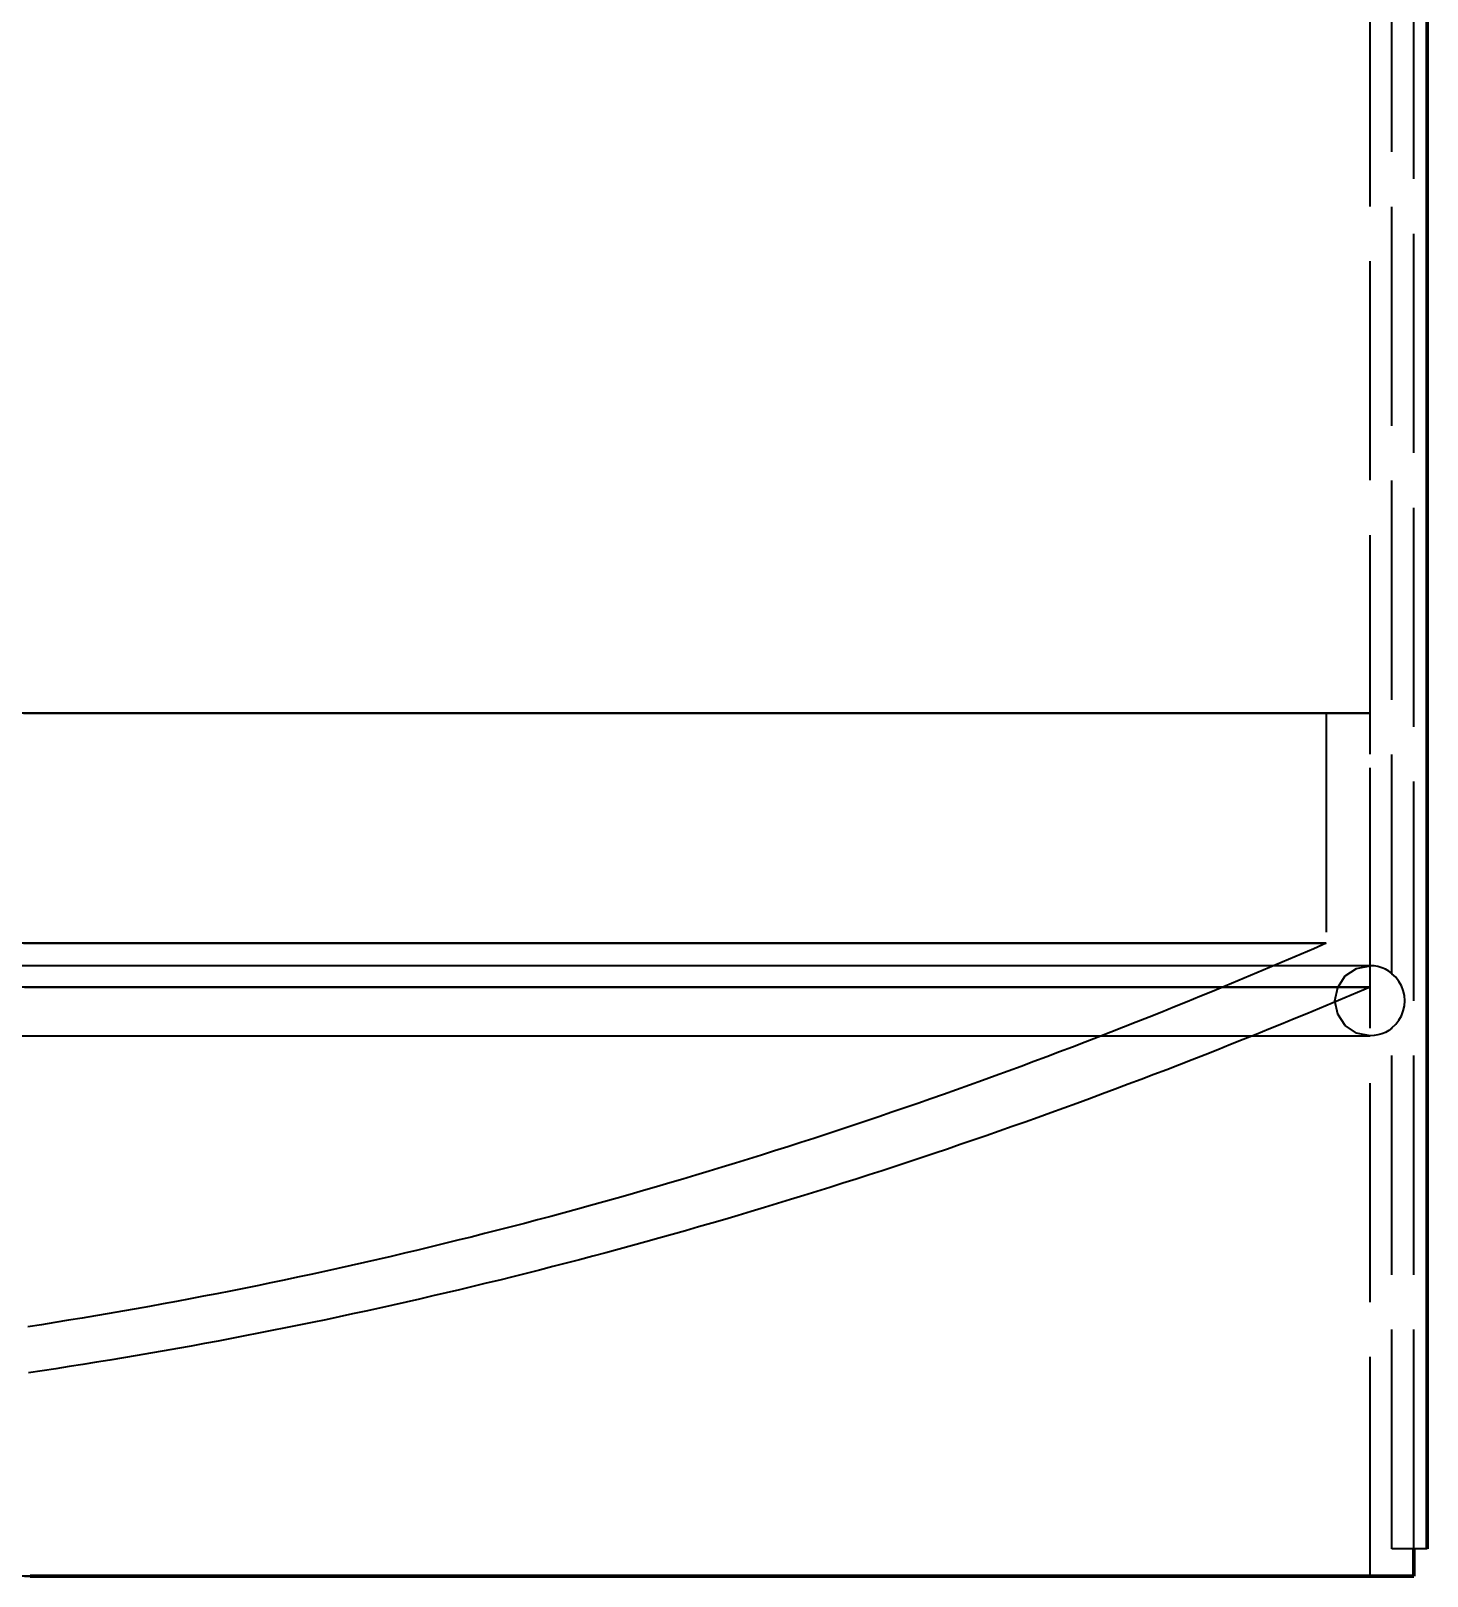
# Model space of a CAD drawing. Header units: millimetres. Extents: x 0 to 2382, y 0 to 420.
# Drawn here: x 329.92 to 355.39, y 153.47 to 181.67 of the extents above; entities that cross this region are included whole.
import ezdxf

# ---------------------------------------------------------------- set-up
doc = ezdxf.new("R2010")
doc.units = ezdxf.units.MM
doc.linetypes.add('IRAM-E-TRAZOS', pattern=[5, 4, -1])
doc.layers.add('01-VISIBLE', color=7, linetype='CONTINUOUS', lineweight=70)
doc.layers.add('02-OCULTA', color=4, linetype='IRAM-E-TRAZOS', lineweight=35)

msp = doc.modelspace()

# ---------------------------------------------------------------- linework, layer by layer
at = {"layer": '01-VISIBLE'}
for p, q in [((355.393, 153.971), (355.393, 204.809)), ((355.153, 153.471), (355.153, 153.971))]:
    msp.add_line(p, q, dxfattribs=at)
msp.add_lwpolyline([(329.903, 153.471), (330.153, 153.471), (330.403, 153.471), (330.653, 153.471), (330.903, 153.471), (331.153, 153.471), (331.403, 153.471), (331.653, 153.471), (331.903, 153.471), (332.153, 153.471), (332.403, 153.471), (332.653, 153.471), (332.903, 153.471), (333.153, 153.471), (333.403, 153.471), (333.653, 153.471), (333.903, 153.471), (334.153, 153.471), (334.403, 153.471), (334.653, 153.471), (334.903, 153.471), (335.153, 153.471), (335.403, 153.471), (335.653, 153.471), (335.903, 153.471), (336.153, 153.471), (336.403, 153.471), (336.653, 153.471), (336.903, 153.471), (337.153, 153.471), (337.403, 153.471), (337.653, 153.471), (337.903, 153.471), (338.153, 153.471), (338.403, 153.471), (338.653, 153.471), (338.903, 153.471), (339.153, 153.471), (339.403, 153.471), (339.653, 153.471), (339.903, 153.471), (340.153, 153.471), (340.403, 153.471), (340.653, 153.471), (340.903, 153.471), (341.153, 153.471), (341.403, 153.471), (341.653, 153.471), (341.903, 153.471), (342.153, 153.471), (342.403, 153.471), (342.653, 153.471), (342.903, 153.471), (343.153, 153.471), (343.403, 153.471), (343.653, 153.471), (343.903, 153.471), (344.153, 153.471), (344.403, 153.471), (344.653, 153.471), (344.903, 153.471), (345.153, 153.471), (345.403, 153.471), (345.653, 153.471), (345.903, 153.471), (346.153, 153.471), (346.403, 153.471), (346.653, 153.471), (346.903, 153.471), (347.153, 153.471), (347.403, 153.471), (347.653, 153.471), (347.903, 153.471), (348.153, 153.471), (348.403, 153.471), (348.653, 153.471), (348.903, 153.471), (349.153, 153.471), (349.403, 153.471), (349.653, 153.471), (349.903, 153.471), (350.153, 153.471), (350.403, 153.471), (350.653, 153.471), (350.903, 153.471), (351.153, 153.471), (351.403, 153.471), (351.653, 153.471), (351.903, 153.471), (352.153, 153.471), (352.403, 153.471), (352.653, 153.471), (352.903, 153.471), (353.153, 153.471), (353.403, 153.471), (353.653, 153.471), (353.903, 153.471), (354.153, 153.471), (354.403, 153.471), (354.653, 153.471), (354.903, 153.471), (355.153, 153.471)], dxfattribs=at)
at = {"layer": '02-OCULTA'}
for p, q in [((354.353, 153.471), (354.353, 311.614)), ((354.753, 164.465), (354.753, 311.114)), ((354.753, 164.465), (354.753, 311.114)), ((355.153, 153.971), (355.153, 311.114)), ((355.393, 153.971), (355.393, 311.114)), ((353.553, 169.221), (353.553, 165.021)), ((354.353, 164.221), (354.353, 169.221)), ((354.753, 153.971), (354.753, 163.478)), ((354.753, 153.971), (354.753, 163.478)), ((355.393, 153.971), (354.753, 153.971)), ((355.393, 153.971), (354.753, 153.971))]:
    msp.add_line(p, q, dxfattribs=at)
for points in [[(353.553, 169.221), (353.302, 169.221), (353.051, 169.221), (352.8, 169.221), (352.549, 169.221), (352.298, 169.221), (352.047, 169.221), (351.796, 169.221), (351.545, 169.221), (351.294, 169.221), (351.043, 169.221), (350.792, 169.221), (350.541, 169.221), (350.29, 169.221), (350.039, 169.221), (349.788, 169.221), (349.537, 169.221), (349.286, 169.221), (349.035, 169.221), (348.784, 169.221), (348.533, 169.221), (348.282, 169.221), (348.031, 169.221), (347.78, 169.221), (347.529, 169.221), (347.278, 169.221), (347.027, 169.221), (346.776, 169.221), (346.525, 169.221), (346.274, 169.221), (346.023, 169.221), (345.771, 169.221), (345.52, 169.221), (345.269, 169.221), (345.018, 169.221), (344.767, 169.221), (344.516, 169.221), (344.265, 169.221), (344.014, 169.221), (343.763, 169.221), (343.512, 169.221), (343.261, 169.221), (343.01, 169.221), (342.759, 169.221), (342.508, 169.221), (342.257, 169.221), (342.006, 169.221), (341.755, 169.221), (341.504, 169.221), (341.253, 169.221), (341.002, 169.221), (340.751, 169.221), (340.5, 169.221), (340.249, 169.221), (339.998, 169.221), (339.747, 169.221), (339.496, 169.221), (339.245, 169.221), (338.994, 169.221), (338.743, 169.221), (338.492, 169.221), (338.241, 169.221), (337.99, 169.221), (337.739, 169.221), (337.488, 169.221), (337.237, 169.221), (336.986, 169.221), (336.734, 169.221), (336.483, 169.221), (336.232, 169.221), (335.981, 169.221), (335.73, 169.221), (335.479, 169.221), (335.228, 169.221), (334.977, 169.221), (334.726, 169.221), (334.475, 169.221), (334.224, 169.221), (333.973, 169.221), (333.722, 169.221), (333.471, 169.221), (333.22, 169.221), (332.969, 169.221), (332.718, 169.221), (332.467, 169.221), (332.216, 169.221), (331.965, 169.221), (331.714, 169.221), (331.463, 169.221), (331.212, 169.221), (330.961, 169.221), (330.71, 169.221), (330.459, 169.221), (330.208, 169.221), (329.957, 169.221), (329.706, 169.221)], [(354.353, 169.221), (354.102, 169.221), (353.851, 169.221), (353.599, 169.221), (353.348, 169.221), (353.097, 169.221), (352.845, 169.221), (352.594, 169.221), (352.343, 169.221), (352.091, 169.221), (351.84, 169.221), (351.589, 169.221), (351.337, 169.221), (351.086, 169.221), (350.835, 169.221), (350.583, 169.221), (350.332, 169.221), (350.081, 169.221), (349.829, 169.221), (349.578, 169.221), (349.326, 169.221), (349.075, 169.221), (348.824, 169.221), (348.572, 169.221), (348.321, 169.221), (348.07, 169.221), (347.818, 169.221), (347.567, 169.221), (347.316, 169.221), (347.064, 169.221), (346.813, 169.221), (346.562, 169.221), (346.31, 169.221), (346.059, 169.221), (345.808, 169.221), (345.556, 169.221), (345.305, 169.221), (345.054, 169.221), (344.802, 169.221), (344.551, 169.221), (344.3, 169.221), (344.048, 169.221), (343.797, 169.221), (343.546, 169.221), (343.294, 169.221), (343.043, 169.221), (342.792, 169.221), (342.54, 169.221), (342.289, 169.221), (342.038, 169.221), (341.786, 169.221), (341.535, 169.221), (341.284, 169.221), (341.032, 169.221), (340.781, 169.221), (340.53, 169.221), (340.278, 169.221), (340.027, 169.221), (339.775, 169.221), (339.524, 169.221), (339.273, 169.221), (339.021, 169.221), (338.77, 169.221), (338.519, 169.221), (338.267, 169.221), (338.016, 169.221), (337.765, 169.221), (337.513, 169.221), (337.262, 169.221), (337.011, 169.221), (336.759, 169.221), (336.508, 169.221), (336.257, 169.221), (336.005, 169.221), (335.754, 169.221), (335.503, 169.221), (335.251, 169.221), (335, 169.221), (334.749, 169.221), (334.497, 169.221), (334.246, 169.221), (333.995, 169.221), (333.743, 169.221), (333.492, 169.221), (333.241, 169.221), (332.989, 169.221), (332.738, 169.221), (332.487, 169.221), (332.235, 169.221), (331.984, 169.221), (331.733, 169.221), (331.481, 169.221), (331.23, 169.221), (330.979, 169.221), (330.727, 169.221), (330.476, 169.221), (330.224, 169.221), (329.973, 169.221), (329.722, 169.221)], [(329.787, 169.221), (330.037, 169.221), (330.287, 169.221), (330.538, 169.221), (330.788, 169.221), (331.038, 169.221), (331.288, 169.221), (331.538, 169.221), (331.788, 169.221), (332.039, 169.221), (332.289, 169.221), (332.539, 169.221), (332.789, 169.221), (333.039, 169.221), (333.29, 169.221), (333.54, 169.221), (333.79, 169.221), (334.04, 169.221), (334.29, 169.221), (334.54, 169.221), (334.791, 169.221), (335.041, 169.221), (335.291, 169.221), (335.541, 169.221), (335.791, 169.221), (336.041, 169.221), (336.292, 169.221), (336.542, 169.221), (336.792, 169.221), (337.042, 169.221), (337.292, 169.221), (337.542, 169.221), (337.793, 169.221), (338.043, 169.221), (338.293, 169.221), (338.543, 169.221), (338.793, 169.221), (339.043, 169.221), (339.294, 169.221), (339.544, 169.221), (339.794, 169.221), (340.044, 169.221), (340.294, 169.221), (340.544, 169.221), (340.795, 169.221), (341.045, 169.221), (341.295, 169.221), (341.545, 169.221), (341.795, 169.221), (342.045, 169.221), (342.296, 169.221), (342.546, 169.221), (342.796, 169.221), (343.046, 169.221), (343.296, 169.221), (343.547, 169.221), (343.797, 169.221), (344.047, 169.221), (344.297, 169.221), (344.547, 169.221), (344.797, 169.221), (345.048, 169.221), (345.298, 169.221), (345.548, 169.221), (345.798, 169.221), (346.048, 169.221), (346.298, 169.221), (346.549, 169.221), (346.799, 169.221), (347.049, 169.221), (347.299, 169.221), (347.549, 169.221), (347.799, 169.221), (348.05, 169.221), (348.3, 169.221), (348.55, 169.221), (348.8, 169.221), (349.05, 169.221), (349.3, 169.221), (349.551, 169.221), (349.801, 169.221), (350.051, 169.221), (350.301, 169.221), (350.551, 169.221), (350.801, 169.221), (351.052, 169.221), (351.302, 169.221), (351.552, 169.221), (351.802, 169.221), (352.052, 169.221), (352.302, 169.221), (352.553, 169.221), (352.803, 169.221), (353.053, 169.221), (353.303, 169.221), (353.553, 169.221)], [(329.804, 169.221), (330.055, 169.221), (330.305, 169.221), (330.556, 169.221), (330.806, 169.221), (331.057, 169.221), (331.307, 169.221), (331.558, 169.221), (331.808, 169.221), (332.059, 169.221), (332.309, 169.221), (332.56, 169.221), (332.81, 169.221), (333.061, 169.221), (333.311, 169.221), (333.562, 169.221), (333.812, 169.221), (334.063, 169.221), (334.313, 169.221), (334.564, 169.221), (334.814, 169.221), (335.065, 169.221), (335.315, 169.221), (335.566, 169.221), (335.816, 169.221), (336.067, 169.221), (336.317, 169.221), (336.568, 169.221), (336.818, 169.221), (337.069, 169.221), (337.319, 169.221), (337.57, 169.221), (337.82, 169.221), (338.071, 169.221), (338.321, 169.221), (338.572, 169.221), (338.822, 169.221), (339.073, 169.221), (339.323, 169.221), (339.574, 169.221), (339.824, 169.221), (340.075, 169.221), (340.325, 169.221), (340.576, 169.221), (340.826, 169.221), (341.077, 169.221), (341.327, 169.221), (341.578, 169.221), (341.828, 169.221), (342.079, 169.221), (342.329, 169.221), (342.58, 169.221), (342.83, 169.221), (343.081, 169.221), (343.331, 169.221), (343.582, 169.221), (343.832, 169.221), (344.083, 169.221), (344.333, 169.221), (344.584, 169.221), (344.834, 169.221), (345.085, 169.221), (345.335, 169.221), (345.586, 169.221), (345.836, 169.221), (346.087, 169.221), (346.337, 169.221), (346.588, 169.221), (346.838, 169.221), (347.089, 169.221), (347.339, 169.221), (347.59, 169.221), (347.84, 169.221), (348.091, 169.221), (348.341, 169.221), (348.592, 169.221), (348.842, 169.221), (349.093, 169.221), (349.343, 169.221), (349.594, 169.221), (349.844, 169.221), (350.095, 169.221), (350.345, 169.221), (350.596, 169.221), (350.846, 169.221), (351.097, 169.221), (351.347, 169.221), (351.598, 169.221), (351.848, 169.221), (352.099, 169.221), (352.349, 169.221), (352.6, 169.221), (352.85, 169.221), (353.101, 169.221), (353.351, 169.221), (353.602, 169.221), (353.852, 169.221), (354.103, 169.221), (354.353, 169.221)], [(353.553, 165.021), (353.302, 165.021), (353.051, 165.021), (352.8, 165.021), (352.549, 165.021), (352.298, 165.021), (352.047, 165.021), (351.796, 165.021), (351.545, 165.021), (351.294, 165.021), (351.043, 165.021), (350.792, 165.021), (350.541, 165.021), (350.29, 165.021), (350.039, 165.021), (349.788, 165.021), (349.537, 165.021), (349.286, 165.021), (349.035, 165.021), (348.784, 165.021), (348.533, 165.021), (348.282, 165.021), (348.031, 165.021), (347.78, 165.021), (347.529, 165.021), (347.278, 165.021), (347.027, 165.021), (346.776, 165.021), (346.525, 165.021), (346.274, 165.021), (346.023, 165.021), (345.771, 165.021), (345.52, 165.021), (345.269, 165.021), (345.018, 165.021), (344.767, 165.021), (344.516, 165.021), (344.265, 165.021), (344.014, 165.021), (343.763, 165.021), (343.512, 165.021), (343.261, 165.021), (343.01, 165.021), (342.759, 165.021), (342.508, 165.021), (342.257, 165.021), (342.006, 165.021), (341.755, 165.021), (341.504, 165.021), (341.253, 165.021), (341.002, 165.021), (340.751, 165.021), (340.5, 165.021), (340.249, 165.021), (339.998, 165.021), (339.747, 165.021), (339.496, 165.021), (339.245, 165.021), (338.994, 165.021), (338.743, 165.021), (338.492, 165.021), (338.241, 165.021), (337.99, 165.021), (337.739, 165.021), (337.488, 165.021), (337.237, 165.021), (336.986, 165.021), (336.734, 165.021), (336.483, 165.021), (336.232, 165.021), (335.981, 165.021), (335.73, 165.021), (335.479, 165.021), (335.228, 165.021), (334.977, 165.021), (334.726, 165.021), (334.475, 165.021), (334.224, 165.021), (333.973, 165.021), (333.722, 165.021), (333.471, 165.021), (333.22, 165.021), (332.969, 165.021), (332.718, 165.021), (332.467, 165.021), (332.216, 165.021), (331.965, 165.021), (331.714, 165.021), (331.463, 165.021), (331.212, 165.021), (330.961, 165.021), (330.71, 165.021), (330.459, 165.021), (330.208, 165.021), (329.957, 165.021), (329.706, 165.021)], [(329.787, 165.021), (330.037, 165.021), (330.287, 165.021), (330.538, 165.021), (330.788, 165.021), (331.038, 165.021), (331.288, 165.021), (331.538, 165.021), (331.788, 165.021), (332.039, 165.021), (332.289, 165.021), (332.539, 165.021), (332.789, 165.021), (333.039, 165.021), (333.29, 165.021), (333.54, 165.021), (333.79, 165.021), (334.04, 165.021), (334.29, 165.021), (334.54, 165.021), (334.791, 165.021), (335.041, 165.021), (335.291, 165.021), (335.541, 165.021), (335.791, 165.021), (336.041, 165.021), (336.292, 165.021), (336.542, 165.021), (336.792, 165.021), (337.042, 165.021), (337.292, 165.021), (337.542, 165.021), (337.793, 165.021), (338.043, 165.021), (338.293, 165.021), (338.543, 165.021), (338.793, 165.021), (339.043, 165.021), (339.294, 165.021), (339.544, 165.021), (339.794, 165.021), (340.044, 165.021), (340.294, 165.021), (340.544, 165.021), (340.795, 165.021), (341.045, 165.021), (341.295, 165.021), (341.545, 165.021), (341.795, 165.021), (342.045, 165.021), (342.296, 165.021), (342.546, 165.021), (342.796, 165.021), (343.046, 165.021), (343.296, 165.021), (343.547, 165.021), (343.797, 165.021), (344.047, 165.021), (344.297, 165.021), (344.547, 165.021), (344.797, 165.021), (345.048, 165.021), (345.298, 165.021), (345.548, 165.021), (345.798, 165.021), (346.048, 165.021), (346.298, 165.021), (346.549, 165.021), (346.799, 165.021), (347.049, 165.021), (347.299, 165.021), (347.549, 165.021), (347.799, 165.021), (348.05, 165.021), (348.3, 165.021), (348.55, 165.021), (348.8, 165.021), (349.05, 165.021), (349.3, 165.021), (349.551, 165.021), (349.801, 165.021), (350.051, 165.021), (350.301, 165.021), (350.551, 165.021), (350.801, 165.021), (351.052, 165.021), (351.302, 165.021), (351.552, 165.021), (351.802, 165.021), (352.052, 165.021), (352.302, 165.021), (352.553, 165.021), (352.803, 165.021), (353.053, 165.021), (353.303, 165.021), (353.553, 165.021)], [(353.553, 165.021), (353.324, 164.922), (353.094, 164.822), (352.864, 164.724), (352.634, 164.625), (352.404, 164.528), (352.173, 164.43), (351.943, 164.334), (351.711, 164.238), (351.48, 164.142), (351.249, 164.047), (351.017, 163.953), (350.785, 163.859), (350.553, 163.765), (350.321, 163.672), (350.088, 163.58), (349.855, 163.488), (349.622, 163.397), (349.389, 163.307), (349.155, 163.217), (348.922, 163.127), (348.688, 163.038), (348.454, 162.95), (348.219, 162.862), (347.985, 162.775), (347.75, 162.689), (347.515, 162.603), (347.28, 162.517), (347.045, 162.432), (346.809, 162.348), (346.573, 162.264), (346.337, 162.181), (346.101, 162.099), (345.864, 162.017), (345.628, 161.936), (345.391, 161.855), (345.154, 161.775), (344.917, 161.695), (344.679, 161.616), (344.442, 161.538), (344.204, 161.46), (343.966, 161.383), (343.727, 161.307), (343.489, 161.231), (343.25, 161.156), (343.012, 161.081), (342.772, 161.007), (342.533, 160.934), (342.294, 160.861), (342.054, 160.789), (341.814, 160.717), (341.575, 160.647), (341.334, 160.576), (341.094, 160.507), (340.853, 160.438), (340.613, 160.369), (340.372, 160.302), (340.131, 160.235), (339.89, 160.168), (339.648, 160.103), (339.407, 160.037), (339.165, 159.973), (338.923, 159.909), (338.681, 159.846), (338.438, 159.784), (338.196, 159.722), (337.953, 159.66), (337.711, 159.6), (337.468, 159.54), (337.225, 159.481), (336.981, 159.422), (336.738, 159.364), (336.494, 159.307), (336.25, 159.251), (336.007, 159.195), (335.762, 159.14), (335.518, 159.085), (335.274, 159.031), (335.029, 158.978), (334.785, 158.926), (334.54, 158.874), (334.295, 158.823), (334.05, 158.772), (333.805, 158.723), (333.559, 158.674), (333.314, 158.625), (333.068, 158.578), (332.822, 158.531), (332.577, 158.484), (332.33, 158.439), (332.084, 158.394), (331.838, 158.35), (331.592, 158.306), (331.345, 158.264), (331.098, 158.222), (330.852, 158.18), (330.605, 158.14), (330.358, 158.1), (330.111, 158.06), (329.863, 158.022)], [(354.353, 164.611), (354.102, 164.611), (353.851, 164.611), (353.599, 164.611), (353.348, 164.611), (353.097, 164.611), (352.845, 164.611), (352.594, 164.611), (352.343, 164.611), (352.091, 164.611), (351.84, 164.611), (351.589, 164.611), (351.337, 164.611), (351.086, 164.611), (350.835, 164.611), (350.583, 164.611), (350.332, 164.611), (350.081, 164.611), (349.829, 164.611), (349.578, 164.611), (349.326, 164.611), (349.075, 164.611), (348.824, 164.611), (348.572, 164.611), (348.321, 164.611), (348.07, 164.611), (347.818, 164.611), (347.567, 164.611), (347.316, 164.611), (347.064, 164.611), (346.813, 164.611), (346.562, 164.611), (346.31, 164.611), (346.059, 164.611), (345.808, 164.611), (345.556, 164.611), (345.305, 164.611), (345.054, 164.611), (344.802, 164.611), (344.551, 164.611), (344.3, 164.611), (344.048, 164.611), (343.797, 164.611), (343.546, 164.611), (343.294, 164.611), (343.043, 164.611), (342.792, 164.611), (342.54, 164.611), (342.289, 164.611), (342.038, 164.611), (341.786, 164.611), (341.535, 164.611), (341.284, 164.611), (341.032, 164.611), (340.781, 164.611), (340.53, 164.611), (340.278, 164.611), (340.027, 164.611), (339.775, 164.611), (339.524, 164.611), (339.273, 164.611), (339.021, 164.611), (338.77, 164.611), (338.519, 164.611), (338.267, 164.611), (338.016, 164.611), (337.765, 164.611), (337.513, 164.611), (337.262, 164.611), (337.011, 164.611), (336.759, 164.611), (336.508, 164.611), (336.257, 164.611), (336.005, 164.611), (335.754, 164.611), (335.503, 164.611), (335.251, 164.611), (335, 164.611), (334.749, 164.611), (334.497, 164.611), (334.246, 164.611), (333.995, 164.611), (333.743, 164.611), (333.492, 164.611), (333.241, 164.611), (332.989, 164.611), (332.738, 164.611), (332.487, 164.611), (332.235, 164.611), (331.984, 164.611), (331.733, 164.611), (331.481, 164.611), (331.23, 164.611), (330.979, 164.611), (330.727, 164.611), (330.476, 164.611), (330.224, 164.611), (329.973, 164.611), (329.722, 164.611)], [(354.353, 164.611), (354.103, 164.611), (353.852, 164.611), (353.602, 164.611), (353.351, 164.611), (353.101, 164.611), (352.85, 164.611), (352.6, 164.611), (352.349, 164.611), (352.099, 164.611), (351.848, 164.611), (351.598, 164.611), (351.347, 164.611), (351.097, 164.611), (350.846, 164.611), (350.596, 164.611), (350.345, 164.611), (350.095, 164.611), (349.844, 164.611), (349.594, 164.611), (349.343, 164.611), (349.093, 164.611), (348.842, 164.611), (348.592, 164.611), (348.341, 164.611), (348.091, 164.611), (347.84, 164.611), (347.59, 164.611), (347.339, 164.611), (347.089, 164.611), (346.838, 164.611), (346.588, 164.611), (346.337, 164.611), (346.087, 164.611), (345.836, 164.611), (345.586, 164.611), (345.335, 164.611), (345.085, 164.611), (344.834, 164.611), (344.584, 164.611), (344.333, 164.611), (344.083, 164.611), (343.832, 164.611), (343.582, 164.611), (343.331, 164.611), (343.081, 164.611), (342.83, 164.611), (342.58, 164.611), (342.329, 164.611), (342.079, 164.611), (341.828, 164.611), (341.578, 164.611), (341.327, 164.611), (341.077, 164.611), (340.826, 164.611), (340.576, 164.611), (340.325, 164.611), (340.075, 164.611), (339.824, 164.611), (339.574, 164.611), (339.323, 164.611), (339.073, 164.611), (338.822, 164.611), (338.572, 164.611), (338.321, 164.611), (338.071, 164.611), (337.82, 164.611), (337.57, 164.611), (337.319, 164.611), (337.069, 164.611), (336.818, 164.611), (336.568, 164.611), (336.317, 164.611), (336.067, 164.611), (335.816, 164.611), (335.566, 164.611), (335.315, 164.611), (335.065, 164.611), (334.814, 164.611), (334.564, 164.611), (334.313, 164.611), (334.063, 164.611), (333.812, 164.611), (333.562, 164.611), (333.311, 164.611), (333.061, 164.611), (332.81, 164.611), (332.56, 164.611), (332.309, 164.611), (332.059, 164.611), (331.808, 164.611), (331.558, 164.611), (331.307, 164.611), (331.057, 164.611), (330.806, 164.611), (330.556, 164.611), (330.305, 164.611), (330.055, 164.611), (329.804, 164.611)], [(354.353, 163.331), (354.108, 163.38), (353.901, 163.519), (353.762, 163.727), (353.713, 163.971), (353.762, 164.216), (353.901, 164.424), (354.108, 164.563), (354.353, 164.611)], [(354.753, 164.471), (354.695, 164.513), (354.632, 164.548), (354.565, 164.575), (354.496, 164.595), (354.425, 164.607), (354.353, 164.611)], [(354.753, 164.465), (354.753, 164.466), (354.753, 164.467), (354.753, 164.468), (354.753, 164.469), (354.753, 164.47), (354.753, 164.471)], [(354.753, 164.471), (354.753, 164.47), (354.753, 164.469), (354.753, 164.468), (354.753, 164.467), (354.753, 164.466), (354.753, 164.465)], [(354.986, 163.971), (354.979, 164.065), (354.959, 164.157), (354.925, 164.244), (354.879, 164.326), (354.821, 164.4), (354.753, 164.465)], [(354.986, 163.971), (354.979, 164.065), (354.959, 164.157), (354.925, 164.244), (354.879, 164.326), (354.821, 164.4), (354.753, 164.465)], [(354.353, 164.221), (354.102, 164.221), (353.851, 164.221), (353.599, 164.221), (353.348, 164.221), (353.097, 164.221), (352.845, 164.221), (352.594, 164.221), (352.343, 164.221), (352.091, 164.221), (351.84, 164.221), (351.589, 164.221), (351.337, 164.221), (351.086, 164.221), (350.835, 164.221), (350.583, 164.221), (350.332, 164.221), (350.081, 164.221), (349.829, 164.221), (349.578, 164.221), (349.326, 164.221), (349.075, 164.221), (348.824, 164.221), (348.572, 164.221), (348.321, 164.221), (348.07, 164.221), (347.818, 164.221), (347.567, 164.221), (347.316, 164.221), (347.064, 164.221), (346.813, 164.221), (346.562, 164.221), (346.31, 164.221), (346.059, 164.221), (345.808, 164.221), (345.556, 164.221), (345.305, 164.221), (345.054, 164.221), (344.802, 164.221), (344.551, 164.221), (344.3, 164.221), (344.048, 164.221), (343.797, 164.221), (343.546, 164.221), (343.294, 164.221), (343.043, 164.221), (342.792, 164.221), (342.54, 164.221), (342.289, 164.221), (342.038, 164.221), (341.786, 164.221), (341.535, 164.221), (341.284, 164.221), (341.032, 164.221), (340.781, 164.221), (340.53, 164.221), (340.278, 164.221), (340.027, 164.221), (339.775, 164.221), (339.524, 164.221), (339.273, 164.221), (339.021, 164.221), (338.77, 164.221), (338.519, 164.221), (338.267, 164.221), (338.016, 164.221), (337.765, 164.221), (337.513, 164.221), (337.262, 164.221), (337.011, 164.221), (336.759, 164.221), (336.508, 164.221), (336.257, 164.221), (336.005, 164.221), (335.754, 164.221), (335.503, 164.221), (335.251, 164.221), (335, 164.221), (334.749, 164.221), (334.497, 164.221), (334.246, 164.221), (333.995, 164.221), (333.743, 164.221), (333.492, 164.221), (333.241, 164.221), (332.989, 164.221), (332.738, 164.221), (332.487, 164.221), (332.235, 164.221), (331.984, 164.221), (331.733, 164.221), (331.481, 164.221), (331.23, 164.221), (330.979, 164.221), (330.727, 164.221), (330.476, 164.221), (330.224, 164.221), (329.973, 164.221), (329.722, 164.221)], [(329.804, 164.221), (330.055, 164.221), (330.305, 164.221), (330.556, 164.221), (330.806, 164.221), (331.057, 164.221), (331.307, 164.221), (331.558, 164.221), (331.808, 164.221), (332.059, 164.221), (332.309, 164.221), (332.56, 164.221), (332.81, 164.221), (333.061, 164.221), (333.311, 164.221), (333.562, 164.221), (333.812, 164.221), (334.063, 164.221), (334.313, 164.221), (334.564, 164.221), (334.814, 164.221), (335.065, 164.221), (335.315, 164.221), (335.566, 164.221), (335.816, 164.221), (336.067, 164.221), (336.317, 164.221), (336.568, 164.221), (336.818, 164.221), (337.069, 164.221), (337.319, 164.221), (337.57, 164.221), (337.82, 164.221), (338.071, 164.221), (338.321, 164.221), (338.572, 164.221), (338.822, 164.221), (339.073, 164.221), (339.323, 164.221), (339.574, 164.221), (339.824, 164.221), (340.075, 164.221), (340.325, 164.221), (340.576, 164.221), (340.826, 164.221), (341.077, 164.221), (341.327, 164.221), (341.578, 164.221), (341.828, 164.221), (342.079, 164.221), (342.329, 164.221), (342.58, 164.221), (342.83, 164.221), (343.081, 164.221), (343.331, 164.221), (343.582, 164.221), (343.832, 164.221), (344.083, 164.221), (344.333, 164.221), (344.584, 164.221), (344.834, 164.221), (345.085, 164.221), (345.335, 164.221), (345.586, 164.221), (345.836, 164.221), (346.087, 164.221), (346.337, 164.221), (346.588, 164.221), (346.838, 164.221), (347.089, 164.221), (347.339, 164.221), (347.59, 164.221), (347.84, 164.221), (348.091, 164.221), (348.341, 164.221), (348.592, 164.221), (348.842, 164.221), (349.093, 164.221), (349.343, 164.221), (349.594, 164.221), (349.844, 164.221), (350.095, 164.221), (350.345, 164.221), (350.596, 164.221), (350.846, 164.221), (351.097, 164.221), (351.347, 164.221), (351.598, 164.221), (351.848, 164.221), (352.099, 164.221), (352.349, 164.221), (352.6, 164.221), (352.85, 164.221), (353.101, 164.221), (353.351, 164.221), (353.602, 164.221), (353.852, 164.221), (354.103, 164.221), (354.353, 164.221)], [(354.353, 164.221), (354.123, 164.123), (353.892, 164.026), (353.662, 163.929), (353.431, 163.832), (353.199, 163.736), (352.968, 163.64), (352.736, 163.545), (352.504, 163.451), (352.272, 163.357), (352.04, 163.264), (351.807, 163.171), (351.575, 163.078), (351.342, 162.987), (351.109, 162.895), (350.875, 162.804), (350.642, 162.714), (350.408, 162.625), (350.174, 162.535), (349.94, 162.447), (349.705, 162.359), (349.471, 162.271), (349.236, 162.184), (349.001, 162.098), (348.766, 162.012), (348.53, 161.927), (348.295, 161.842), (348.059, 161.758), (347.823, 161.675), (347.586, 161.592), (347.35, 161.509), (347.113, 161.427), (346.877, 161.346), (346.64, 161.265), (346.402, 161.185), (346.165, 161.106), (345.927, 161.027), (345.69, 160.948), (345.452, 160.87), (345.213, 160.793), (344.975, 160.716), (344.736, 160.64), (344.498, 160.565), (344.259, 160.49), (344.02, 160.416), (343.78, 160.342), (343.541, 160.269), (343.301, 160.196), (343.061, 160.124), (342.821, 160.053), (342.581, 159.982), (342.341, 159.912), (342.1, 159.843), (341.86, 159.774), (341.619, 159.706), (341.378, 159.638), (341.136, 159.571), (340.895, 159.505), (340.653, 159.439), (340.411, 159.374), (340.17, 159.309), (339.927, 159.245), (339.685, 159.182), (339.443, 159.119), (339.2, 159.057), (338.957, 158.996), (338.715, 158.935), (338.472, 158.875), (338.228, 158.815), (337.985, 158.757), (337.741, 158.698), (337.498, 158.641), (337.254, 158.584), (337.01, 158.527), (336.766, 158.472), (336.522, 158.417), (336.277, 158.362), (336.033, 158.309), (335.788, 158.256), (335.543, 158.203), (335.298, 158.151), (335.053, 158.1), (334.808, 158.05), (334.562, 158), (334.317, 157.951), (334.071, 157.903), (333.825, 157.855), (333.579, 157.808), (333.333, 157.761), (333.087, 157.715), (332.841, 157.67), (332.594, 157.626), (332.348, 157.582), (332.101, 157.539), (331.855, 157.497), (331.608, 157.455), (331.361, 157.414), (331.114, 157.373), (330.866, 157.334), (330.619, 157.294), (330.372, 157.256), (330.124, 157.218), (329.876, 157.181)], [(354.753, 163.478), (354.821, 163.543), (354.879, 163.617), (354.925, 163.699), (354.959, 163.786), (354.979, 163.878), (354.986, 163.971)], [(354.753, 163.478), (354.821, 163.543), (354.879, 163.617), (354.925, 163.699), (354.959, 163.786), (354.979, 163.878), (354.986, 163.971)], [(329.722, 163.331), (329.973, 163.331), (330.224, 163.331), (330.476, 163.331), (330.727, 163.331), (330.979, 163.331), (331.23, 163.331), (331.481, 163.331), (331.733, 163.331), (331.984, 163.331), (332.235, 163.331), (332.487, 163.331), (332.738, 163.331), (332.989, 163.331), (333.241, 163.331), (333.492, 163.331), (333.743, 163.331), (333.995, 163.331), (334.246, 163.331), (334.497, 163.331), (334.749, 163.331), (335, 163.331), (335.251, 163.331), (335.503, 163.331), (335.754, 163.331), (336.005, 163.331), (336.257, 163.331), (336.508, 163.331), (336.759, 163.331), (337.011, 163.331), (337.262, 163.331), (337.513, 163.331), (337.765, 163.331), (338.016, 163.331), (338.267, 163.331), (338.519, 163.331), (338.77, 163.331), (339.021, 163.331), (339.273, 163.331), (339.524, 163.331), (339.775, 163.331), (340.027, 163.331), (340.278, 163.331), (340.53, 163.331), (340.781, 163.331), (341.032, 163.331), (341.284, 163.331), (341.535, 163.331), (341.786, 163.331), (342.038, 163.331), (342.289, 163.331), (342.54, 163.331), (342.792, 163.331), (343.043, 163.331), (343.294, 163.331), (343.546, 163.331), (343.797, 163.331), (344.048, 163.331), (344.3, 163.331), (344.551, 163.331), (344.802, 163.331), (345.054, 163.331), (345.305, 163.331), (345.556, 163.331), (345.808, 163.331), (346.059, 163.331), (346.31, 163.331), (346.562, 163.331), (346.813, 163.331), (347.064, 163.331), (347.316, 163.331), (347.567, 163.331), (347.818, 163.331), (348.07, 163.331), (348.321, 163.331), (348.572, 163.331), (348.824, 163.331), (349.075, 163.331), (349.326, 163.331), (349.578, 163.331), (349.829, 163.331), (350.081, 163.331), (350.332, 163.331), (350.583, 163.331), (350.835, 163.331), (351.086, 163.331), (351.337, 163.331), (351.589, 163.331), (351.84, 163.331), (352.091, 163.331), (352.343, 163.331), (352.594, 163.331), (352.845, 163.331), (353.097, 163.331), (353.348, 163.331), (353.599, 163.331), (353.851, 163.331), (354.102, 163.331), (354.353, 163.331)], [(329.804, 163.331), (330.055, 163.331), (330.305, 163.331), (330.556, 163.331), (330.806, 163.331), (331.057, 163.331), (331.307, 163.331), (331.558, 163.331), (331.808, 163.331), (332.059, 163.331), (332.309, 163.331), (332.56, 163.331), (332.81, 163.331), (333.061, 163.331), (333.311, 163.331), (333.562, 163.331), (333.812, 163.331), (334.063, 163.331), (334.313, 163.331), (334.564, 163.331), (334.814, 163.331), (335.065, 163.331), (335.315, 163.331), (335.566, 163.331), (335.816, 163.331), (336.067, 163.331), (336.317, 163.331), (336.568, 163.331), (336.818, 163.331), (337.069, 163.331), (337.319, 163.331), (337.57, 163.331), (337.82, 163.331), (338.071, 163.331), (338.321, 163.331), (338.572, 163.331), (338.822, 163.331), (339.073, 163.331), (339.323, 163.331), (339.574, 163.331), (339.824, 163.331), (340.075, 163.331), (340.325, 163.331), (340.576, 163.331), (340.826, 163.331), (341.077, 163.331), (341.327, 163.331), (341.578, 163.331), (341.828, 163.331), (342.079, 163.331), (342.329, 163.331), (342.58, 163.331), (342.83, 163.331), (343.081, 163.331), (343.331, 163.331), (343.582, 163.331), (343.832, 163.331), (344.083, 163.331), (344.333, 163.331), (344.584, 163.331), (344.834, 163.331), (345.085, 163.331), (345.335, 163.331), (345.586, 163.331), (345.836, 163.331), (346.087, 163.331), (346.337, 163.331), (346.588, 163.331), (346.838, 163.331), (347.089, 163.331), (347.339, 163.331), (347.59, 163.331), (347.84, 163.331), (348.091, 163.331), (348.341, 163.331), (348.592, 163.331), (348.842, 163.331), (349.093, 163.331), (349.343, 163.331), (349.594, 163.331), (349.844, 163.331), (350.095, 163.331), (350.345, 163.331), (350.596, 163.331), (350.846, 163.331), (351.097, 163.331), (351.347, 163.331), (351.598, 163.331), (351.848, 163.331), (352.099, 163.331), (352.349, 163.331), (352.6, 163.331), (352.85, 163.331), (353.101, 163.331), (353.351, 163.331), (353.602, 163.331), (353.852, 163.331), (354.103, 163.331), (354.353, 163.331)], [(354.753, 163.472), (354.695, 163.43), (354.632, 163.395), (354.565, 163.368), (354.496, 163.348), (354.425, 163.336), (354.353, 163.331)], [(354.753, 163.478), (354.753, 163.477), (354.753, 163.476), (354.753, 163.475), (354.753, 163.474), (354.753, 163.473), (354.753, 163.472)], [(354.753, 163.472), (354.753, 163.473), (354.753, 163.474), (354.753, 163.475), (354.753, 163.476), (354.753, 163.477), (354.753, 163.478)], [(354.353, 153.471), (354.102, 153.471), (353.851, 153.471), (353.599, 153.471), (353.348, 153.471), (353.097, 153.471), (352.845, 153.471), (352.594, 153.471), (352.343, 153.471), (352.091, 153.471), (351.84, 153.471), (351.589, 153.471), (351.337, 153.471), (351.086, 153.471), (350.835, 153.471), (350.583, 153.471), (350.332, 153.471), (350.081, 153.471), (349.829, 153.471), (349.578, 153.471), (349.326, 153.471), (349.075, 153.471), (348.824, 153.471), (348.572, 153.471), (348.321, 153.471), (348.07, 153.471), (347.818, 153.471), (347.567, 153.471), (347.316, 153.471), (347.064, 153.471), (346.813, 153.471), (346.562, 153.471), (346.31, 153.471), (346.059, 153.471), (345.808, 153.471), (345.556, 153.471), (345.305, 153.471), (345.054, 153.471), (344.802, 153.471), (344.551, 153.471), (344.3, 153.471), (344.048, 153.471), (343.797, 153.471), (343.546, 153.471), (343.294, 153.471), (343.043, 153.471), (342.792, 153.471), (342.54, 153.471), (342.289, 153.471), (342.038, 153.471), (341.786, 153.471), (341.535, 153.471), (341.284, 153.471), (341.032, 153.471), (340.781, 153.471), (340.53, 153.471), (340.278, 153.471), (340.027, 153.471), (339.775, 153.471), (339.524, 153.471), (339.273, 153.471), (339.021, 153.471), (338.77, 153.471), (338.519, 153.471), (338.267, 153.471), (338.016, 153.471), (337.765, 153.471), (337.513, 153.471), (337.262, 153.471), (337.011, 153.471), (336.759, 153.471), (336.508, 153.471), (336.257, 153.471), (336.005, 153.471), (335.754, 153.471), (335.503, 153.471), (335.251, 153.471), (335, 153.471), (334.749, 153.471), (334.497, 153.471), (334.246, 153.471), (333.995, 153.471), (333.743, 153.471), (333.492, 153.471), (333.241, 153.471), (332.989, 153.471), (332.738, 153.471), (332.487, 153.471), (332.235, 153.471), (331.984, 153.471), (331.733, 153.471), (331.481, 153.471), (331.23, 153.471), (330.979, 153.471), (330.727, 153.471), (330.476, 153.471), (330.224, 153.471), (329.973, 153.471), (329.722, 153.471)], [(355.153, 153.471), (354.902, 153.471), (354.65, 153.471), (354.398, 153.471), (354.147, 153.471), (353.895, 153.471), (353.643, 153.471), (353.392, 153.471), (353.14, 153.471), (352.889, 153.471), (352.637, 153.471), (352.385, 153.471), (352.134, 153.471), (351.882, 153.471), (351.63, 153.471), (351.379, 153.471), (351.127, 153.471), (350.875, 153.471), (350.624, 153.471), (350.372, 153.471), (350.12, 153.471), (349.869, 153.471), (349.617, 153.471), (349.366, 153.471), (349.114, 153.471), (348.862, 153.471), (348.611, 153.471), (348.359, 153.471), (348.107, 153.471), (347.856, 153.471), (347.604, 153.471), (347.352, 153.471), (347.101, 153.471), (346.849, 153.471), (346.597, 153.471), (346.346, 153.471), (346.094, 153.471), (345.842, 153.471), (345.591, 153.471), (345.339, 153.471), (345.088, 153.471), (344.836, 153.471), (344.584, 153.471), (344.333, 153.471), (344.081, 153.471), (343.829, 153.471), (343.578, 153.471), (343.326, 153.471), (343.074, 153.471), (342.823, 153.471), (342.571, 153.471), (342.319, 153.471), (342.068, 153.471), (341.816, 153.471), (341.565, 153.471), (341.313, 153.471), (341.061, 153.471), (340.81, 153.471), (340.558, 153.471), (340.306, 153.471), (340.055, 153.471), (339.803, 153.471), (339.551, 153.471), (339.3, 153.471), (339.048, 153.471), (338.796, 153.471), (338.545, 153.471), (338.293, 153.471), (338.041, 153.471), (337.79, 153.471), (337.538, 153.471), (337.287, 153.471), (337.035, 153.471), (336.783, 153.471), (336.532, 153.471), (336.28, 153.471), (336.028, 153.471), (335.777, 153.471), (335.525, 153.471), (335.273, 153.471), (335.022, 153.471), (334.77, 153.471), (334.518, 153.471), (334.267, 153.471), (334.015, 153.471), (333.764, 153.471), (333.512, 153.471), (333.26, 153.471), (333.009, 153.471), (332.757, 153.471), (332.505, 153.471), (332.254, 153.471), (332.002, 153.471), (331.75, 153.471), (331.499, 153.471), (331.247, 153.471), (330.995, 153.471), (330.744, 153.471), (330.492, 153.471), (330.241, 153.471), (329.989, 153.471), (329.737, 153.471)], [(329.804, 153.471), (330.055, 153.471), (330.305, 153.471), (330.556, 153.471), (330.806, 153.471), (331.057, 153.471), (331.307, 153.471), (331.558, 153.471), (331.808, 153.471), (332.059, 153.471), (332.309, 153.471), (332.56, 153.471), (332.81, 153.471), (333.061, 153.471), (333.311, 153.471), (333.562, 153.471), (333.812, 153.471), (334.063, 153.471), (334.313, 153.471), (334.564, 153.471), (334.814, 153.471), (335.065, 153.471), (335.315, 153.471), (335.566, 153.471), (335.816, 153.471), (336.067, 153.471), (336.317, 153.471), (336.568, 153.471), (336.818, 153.471), (337.069, 153.471), (337.319, 153.471), (337.57, 153.471), (337.82, 153.471), (338.071, 153.471), (338.321, 153.471), (338.572, 153.471), (338.822, 153.471), (339.073, 153.471), (339.323, 153.471), (339.574, 153.471), (339.824, 153.471), (340.075, 153.471), (340.325, 153.471), (340.576, 153.471), (340.826, 153.471), (341.077, 153.471), (341.327, 153.471), (341.578, 153.471), (341.828, 153.471), (342.079, 153.471), (342.329, 153.471), (342.58, 153.471), (342.83, 153.471), (343.081, 153.471), (343.331, 153.471), (343.582, 153.471), (343.832, 153.471), (344.083, 153.471), (344.333, 153.471), (344.584, 153.471), (344.834, 153.471), (345.085, 153.471), (345.335, 153.471), (345.586, 153.471), (345.836, 153.471), (346.087, 153.471), (346.337, 153.471), (346.588, 153.471), (346.838, 153.471), (347.089, 153.471), (347.339, 153.471), (347.59, 153.471), (347.84, 153.471), (348.091, 153.471), (348.341, 153.471), (348.592, 153.471), (348.842, 153.471), (349.093, 153.471), (349.343, 153.471), (349.594, 153.471), (349.844, 153.471), (350.095, 153.471), (350.345, 153.471), (350.596, 153.471), (350.846, 153.471), (351.097, 153.471), (351.347, 153.471), (351.598, 153.471), (351.848, 153.471), (352.099, 153.471), (352.349, 153.471), (352.6, 153.471), (352.85, 153.471), (353.101, 153.471), (353.351, 153.471), (353.602, 153.471), (353.852, 153.471), (354.103, 153.471), (354.353, 153.471)]]:
    msp.add_lwpolyline(points, dxfattribs=at)

doc.saveas('drawing.dxf')
